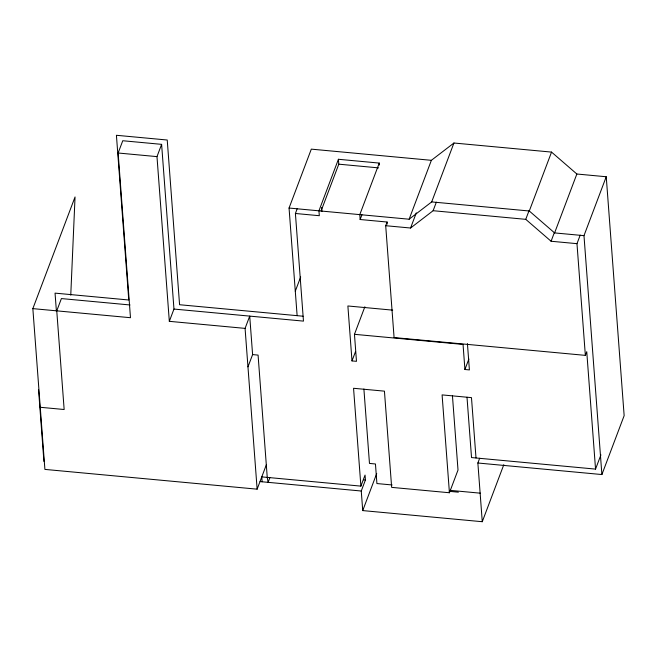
<?xml version="1.0" encoding="UTF-8"?>
<svg xmlns="http://www.w3.org/2000/svg" width="657" height="657" viewBox="0 0 657 657"><rect width="100%" height="100%" fill="white"/><g stroke="black" fill="none" stroke-linecap="round" stroke-linejoin="round"><path stroke-width="0.99" d="M70.759 295.141L75.046 196.96L32.85 308.626L44.906 469.402L257.133 489.169L266.422 464.598M32.85 308.626L130.48 317.709L118.129 153.007L122.769 140.738L161.614 144.351L173.965 309.061L169.325 321.33L245.077 328.385L249.717 316.116L252.6 354.591L247.968 366.861M169.325 321.33L156.982 156.621L161.614 144.351M297.128 315.664L289.055 208.039L311.311 149.139L431.378 160.316L453.938 143.012L551.543 152.095L576.854 174.015L606.239 176.749L624.15 415.651L601.894 474.551L477.869 463.004L482.271 521.715L362.73 510.588L361.26 491.017L365.432 479.971L365.062 475.077L360.89 486.123L261.773 476.892L262.135 481.786M173.965 309.061L303.468 321.117L295.404 213.484L297.194 208.737M379.409 165.038L379.261 163.084L338.421 159.281L318.941 210.823L319.31 215.71L295.404 213.484M321.109 210.938L338.782 164.176L338.421 159.281M295.289 291.207L300.676 276.958M379.261 163.084L359.79 214.625L360.151 219.512L387.096 222.025L387.244 224.053M360.151 219.512L361.958 214.74M269.855 477.746L268.113 482.345L267.251 477.401L258.078 355.1L252.6 354.591M467.004 397.222L471.521 457.559L595.546 469.106L586.75 351.692L585.354 355.371L394.085 337.567L385.7 225.704L387.096 222.025M392.689 310.145L347.882 305.973L351.996 360.907L356.48 361.325L354.46 334.314L364.865 306.762M351.996 360.907L355.593 351.405M289.055 208.039L409.122 219.216L431.378 160.316M385.7 225.704L410.568 228.02L416.3 212.852M409.122 219.216L431.682 201.913L453.938 143.012M410.568 228.02L433.119 210.708L436.347 202.175M362.73 510.588L376.724 473.533M467.431 343.595L469.402 369.916L464.918 369.497L468.884 359.009M580.205 235.132L576.977 243.665L551.083 241.25L525.764 219.339L528.992 210.807M606.239 176.749L583.983 235.649L554.598 232.915L529.287 210.996L551.543 152.095M360.89 486.123L353.556 388.279L384.435 391.153L391.654 487.371L449.429 492.75L458.011 470.042L452.435 395.645M551.083 241.25L554.303 232.718M554.598 232.915L576.854 174.015M477.869 463.004L479.659 458.257M482.271 521.715L503.804 464.713M595.546 469.106L600.933 454.858M338.782 164.176L378.604 167.88M118.129 153.007L156.982 156.621M431.682 201.913L529.287 210.996M433.119 210.708L525.764 219.339M303.107 316.222L179.575 304.725L167.231 140.015L116.42 135.285L128.772 299.994L55.048 293.129L56.428 311.434M130.061 304.971L61.397 298.574L56.757 310.851L64.156 409.508L40.249 407.283M354.46 334.314L463.045 344.424L464.918 369.497M363.436 479.782L365.432 479.971M392.139 484.965L376.913 483.552L375.451 463.982L369.472 463.423L363.896 389.018M449.996 490.352L480.439 493.185M449.224 491.329L458.364 492.175M260.098 481.597L361.26 491.017M583.983 235.649L601.894 474.551M576.977 243.665L585.354 355.371M476.005 457.978L471.48 397.641L442.095 394.898L449.429 492.75M321.618 207.448L321.922 211.513M245.077 328.385L257.133 489.169M38.541 389.568L43.929 461.469"/></g></svg>
